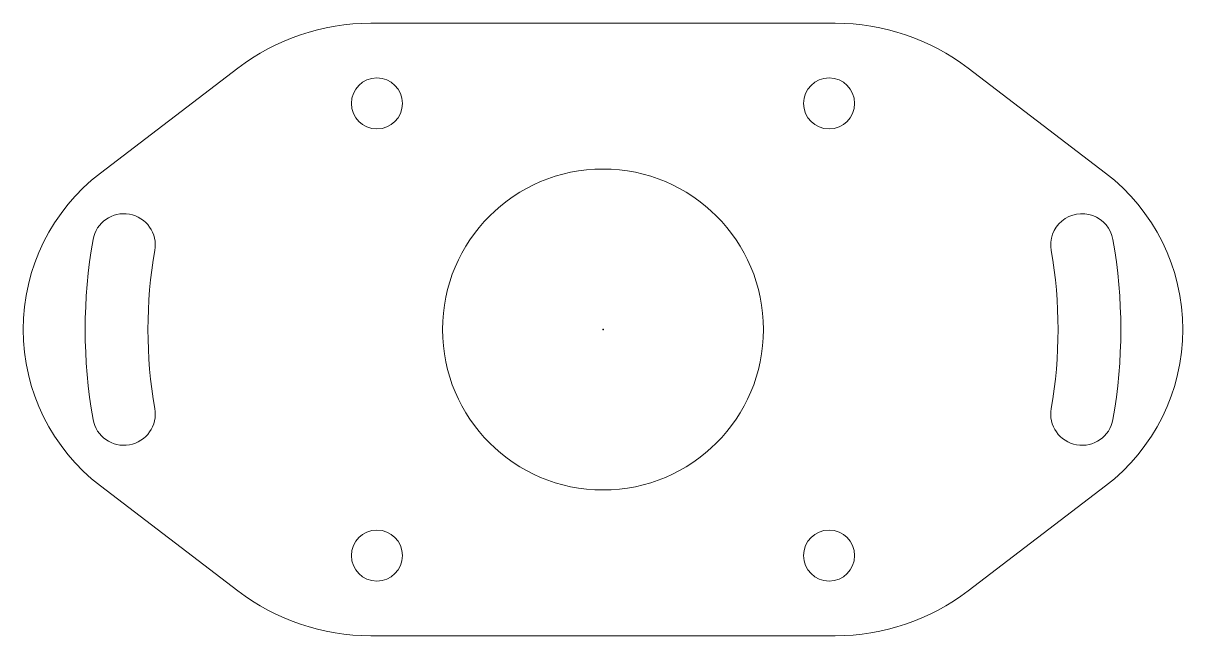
# Model space of a CAD drawing. Extents: x -39.8 to 39.8, y -21 to 21.
import ezdxf

# ---------------------------------------------------------------- set-up
doc = ezdxf.new("R2010")
doc.units = 0
doc.header["$MEASUREMENT"] = 0
doc.header["$PDSIZE"] = -1

msp = doc.modelspace()

# ---------------------------------------------------------------- linework, layer by layer
at = {"color": 7, "linetype": 'Continuous', "lineweight": 0}
for p, q in [((15.926, 21), (-15.926, 21)), ((-25.032, 17.919), (-34.446, 10.728)), ((34.446, 10.728), (25.032, 17.919)), ((-34.446, -10.728), (-25.032, -17.919)), ((25.032, -17.919), (34.446, -10.728)), ((-15.926, -21), (15.926, -21))]:
    msp.add_line(p, q, dxfattribs=at)
for centre, radius in [((-15.5, 15.5), 1.75), ((15.5, 15.5), 1.75), ((0, 0), 11), ((-15.5, -15.5), 1.75), ((15.5, -15.5), 1.75)]:
    msp.add_circle(centre, radius, dxfattribs=at)
for centre, radius, start, end in [((-15.926, 6), 15, 90, 127.37963), ((15.926, 6), 15, 52.62037, 90), ((-26.25, 0), 13.5, 127.37963, 232.62037), ((26.25, 0), 13.5, 307.37963, 52.62037), ((-32.843, 5.791), 2.15, 350, 170), ((32.843, 5.791), 2.15, 10, 190), ((0, 0), 35.5, 170, 190), ((0, 0), 35.5, 350, 10), ((0, 0), 31.2, 170, 190), ((0, 0), 31.2, 350, 10), ((-32.843, -5.791), 2.15, 190, 10), ((32.843, -5.791), 2.15, 170, 350), ((-15.926, -6), 15, 232.62037, 270), ((15.926, -6), 15, 270, 307.37963)]:
    msp.add_arc(centre, radius, start, end, dxfattribs=at)
at = {"color": 7}
msp.add_point((0, 0), dxfattribs=at)

doc.saveas('drawing.dxf')
